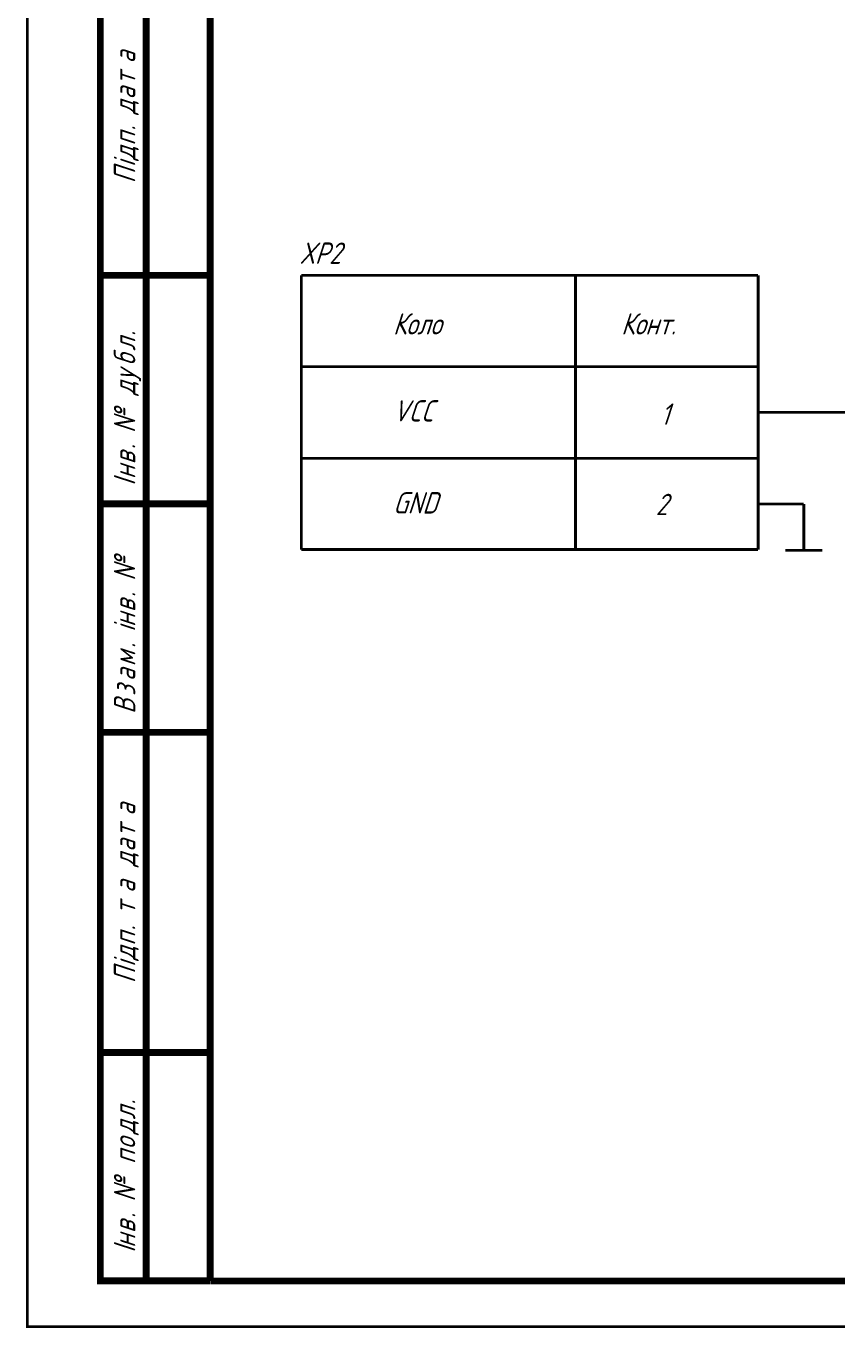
# Paper-space layout 'Layout1' of a CAD drawing. Header units: millimetres. Extents: x 0 to 420, y 0 to 297.
# Drawn here: x 0 to 88.8, y 0 to 142.4 of the extents above; entities that cross this region are included whole.
import ezdxf

# ---------------------------------------------------------------- set-up
doc = ezdxf.new("R2010")
doc.units = ezdxf.units.MM
doc.layers.add('Sheet', color=255, linetype='Continuous')
doc.styles.add('GOST', font='', dxfattribs={"oblique": 18})
doc.styles.get('GOST').set_extended_font_data('GOST type A')

psp = doc.layouts.get("Layout1")

# ---------------------------------------------------------------- linework, layer by layer
at = {"layer": 'Sheet'}
for points, const_width in [([(0.15, 297.15), (420.08, 297.15), (420.08, 0.15), (0.15, 0.15), (0.15, 297.15)], 0.3), ([(0.15, 297.15), (0.15, 0.15), (420.08, 0.15), (420.08, 297.15), (0.15, 297.15), (0.15, 297.15)], 0.0991), ([(0.15, 297.15), (0.15, 0.15), (420.08, 0.15), (420.08, 297.15), (0.15, 297.15), (0.15, 297.15)], 0.0991)]:
    psp.add_lwpolyline(points, close=True, dxfattribs=dict(at, const_width=const_width))
for points, const_width in [([(20.15, 292.14), (20.15, 5.15)], 0.749), ([(8.14, 5.15), (8.14, 150.14)], 0.749), ([(13.15, 5.15), (13.15, 150.14)], 0.749), ([(8.14, 115.14), (20.15, 115.14)], 0.749), ([(60.14, 115.14), (30.14, 115.14)], 0.3), ([(30.14, 115.14), (30.14, 105.15)], 0.3), ([(80.13, 115.14), (60.14, 115.14)], 0.3), ([(60.14, 115.14), (60.14, 105.15)], 0.3), ([(60.14, 105.15), (60.14, 115.14)], 0.3), ([(80.13, 105.15), (80.13, 115.14)], 0.3), ([(60.14, 105.15), (30.14, 105.15)], 0.3), ([(30.14, 105.15), (30.14, 95.14)], 0.3), ([(60.14, 95.14), (60.14, 105.15)], 0.3), ([(60.14, 105.15), (80.13, 105.15)], 0.3), ([(60.14, 85.15), (60.14, 105.15)], 0.3), ([(80.13, 105.15), (80.13, 85.15)], 0.3), ([(80.13, 100.15), (85.13, 100.15)], 0.3), ([(95.13, 100.15), (85.13, 100.15)], 0.3), ([(30.14, 95.14), (60.14, 95.14)], 0.3), ([(30.14, 85.15), (30.14, 95.14)], 0.3), ([(80.13, 95.14), (60.14, 95.14)], 0.3), ([(60.14, 95.14), (60.14, 85.15)], 0.3), ([(8.14, 90.14), (20.15, 90.14)], 0.749), ([(80.13, 90.14), (85.13, 90.14)], 0.3), ([(85.13, 90.14), (85.13, 85.07)], 0.3), ([(60.14, 85.15), (30.14, 85.15)], 0.3), ([(80.13, 85.15), (60.14, 85.15)], 0.3), ([(83.1, 85.07), (87.16, 85.07)], 0.3), ([(8.14, 65.15), (20.15, 65.15)], 0.749), ([(8.14, 30.14), (20.15, 30.14)], 0.749), ([(20.15, 5.15), (7.77, 5.15)], 0.749), ([(20.16, 5.14), (415.07, 5.14)], 0.749)]:
    psp.add_lwpolyline(points, dxfattribs=dict(at, const_width=const_width))

# ---------------------------------------------------------------- texts
at = {"layer": 'Sheet', "style": 'GOST', "oblique": 18}
for s, p in [('а', (11.96, 138.32)), ('т', (11.96, 135.98)), ('а', (11.96, 134.37)), ('д', (11.96, 132.75)), ('п', (11.96, 129.34)), ('.', (11.96, 130.95)), ('д', (11.96, 127.72)), ('П', (11.96, 125.2)), ('і', (11.96, 127)), ('л', (11.96, 106.88)), ('.', (11.96, 108.49)), ('б', (11.96, 105.26)), ('у', (11.96, 103.64)), ('д', (11.96, 102.03)), ('№', (11.96, 97.89)), ('в', (11.96, 94.48)), ('.', (11.96, 96.1)), ('н', (11.96, 92.86)), ('І', (11.96, 92.14)), ('№', (11.96, 81.72)), ('в', (11.96, 78.31)), ('.', (11.96, 79.93)), ('н', (11.96, 76.69)), ('і', (11.96, 76.15)), ('м', (11.96, 72.38)), ('.', (11.96, 74.36)), ('а', (11.96, 70.76)), ('з', (11.96, 69.15)), ('В', (11.96, 67.17)), ('а', (11.96, 56.03)), ('т', (11.96, 53.69)), ('а', (11.96, 52.08)), ('д', (11.96, 50.46)), ('а', (11.96, 47.58)), ('т', (11.96, 45.25)), ('п', (11.96, 41.83)), ('.', (11.96, 43.45)), ('д', (11.96, 40.22)), ('П', (11.96, 37.7)), ('і', (11.96, 39.5)), ('л', (11.96, 22.79)), ('.', (11.96, 24.41)), ('д', (11.96, 21.17)), ('о', (11.96, 19.56)), ('п', (11.96, 17.94)), ('№', (11.96, 13.81)), ('в', (11.96, 10.39)), ('.', (11.96, 12.01)), ('н', (11.96, 8.77)), ('І', (11.96, 8.24))]:
    psp.add_text(s, height=2.34, rotation=90, dxfattribs=at).set_placement(p)
for s, height, p in [('XP2', 2.336, (29.92, 116.4)), ('Коло', 2.336, (40.16, 108.67)), ('Конт.', 2.336, (65.13, 108.67)), ('VCC', 2.336, (40.16, 99.15)), ('1', 2.34, (69.45, 98.79)), ('GND', 2.336, (40.16, 89.09)), ('2', 2.34, (68.91, 88.91)), ('ALTIUM GOSTBOM2.0 KEV', 0.3593, (10.16, 5))]:
    psp.add_text(s, height=height, dxfattribs=at).set_placement(p)

doc.saveas('drawing.dxf')
